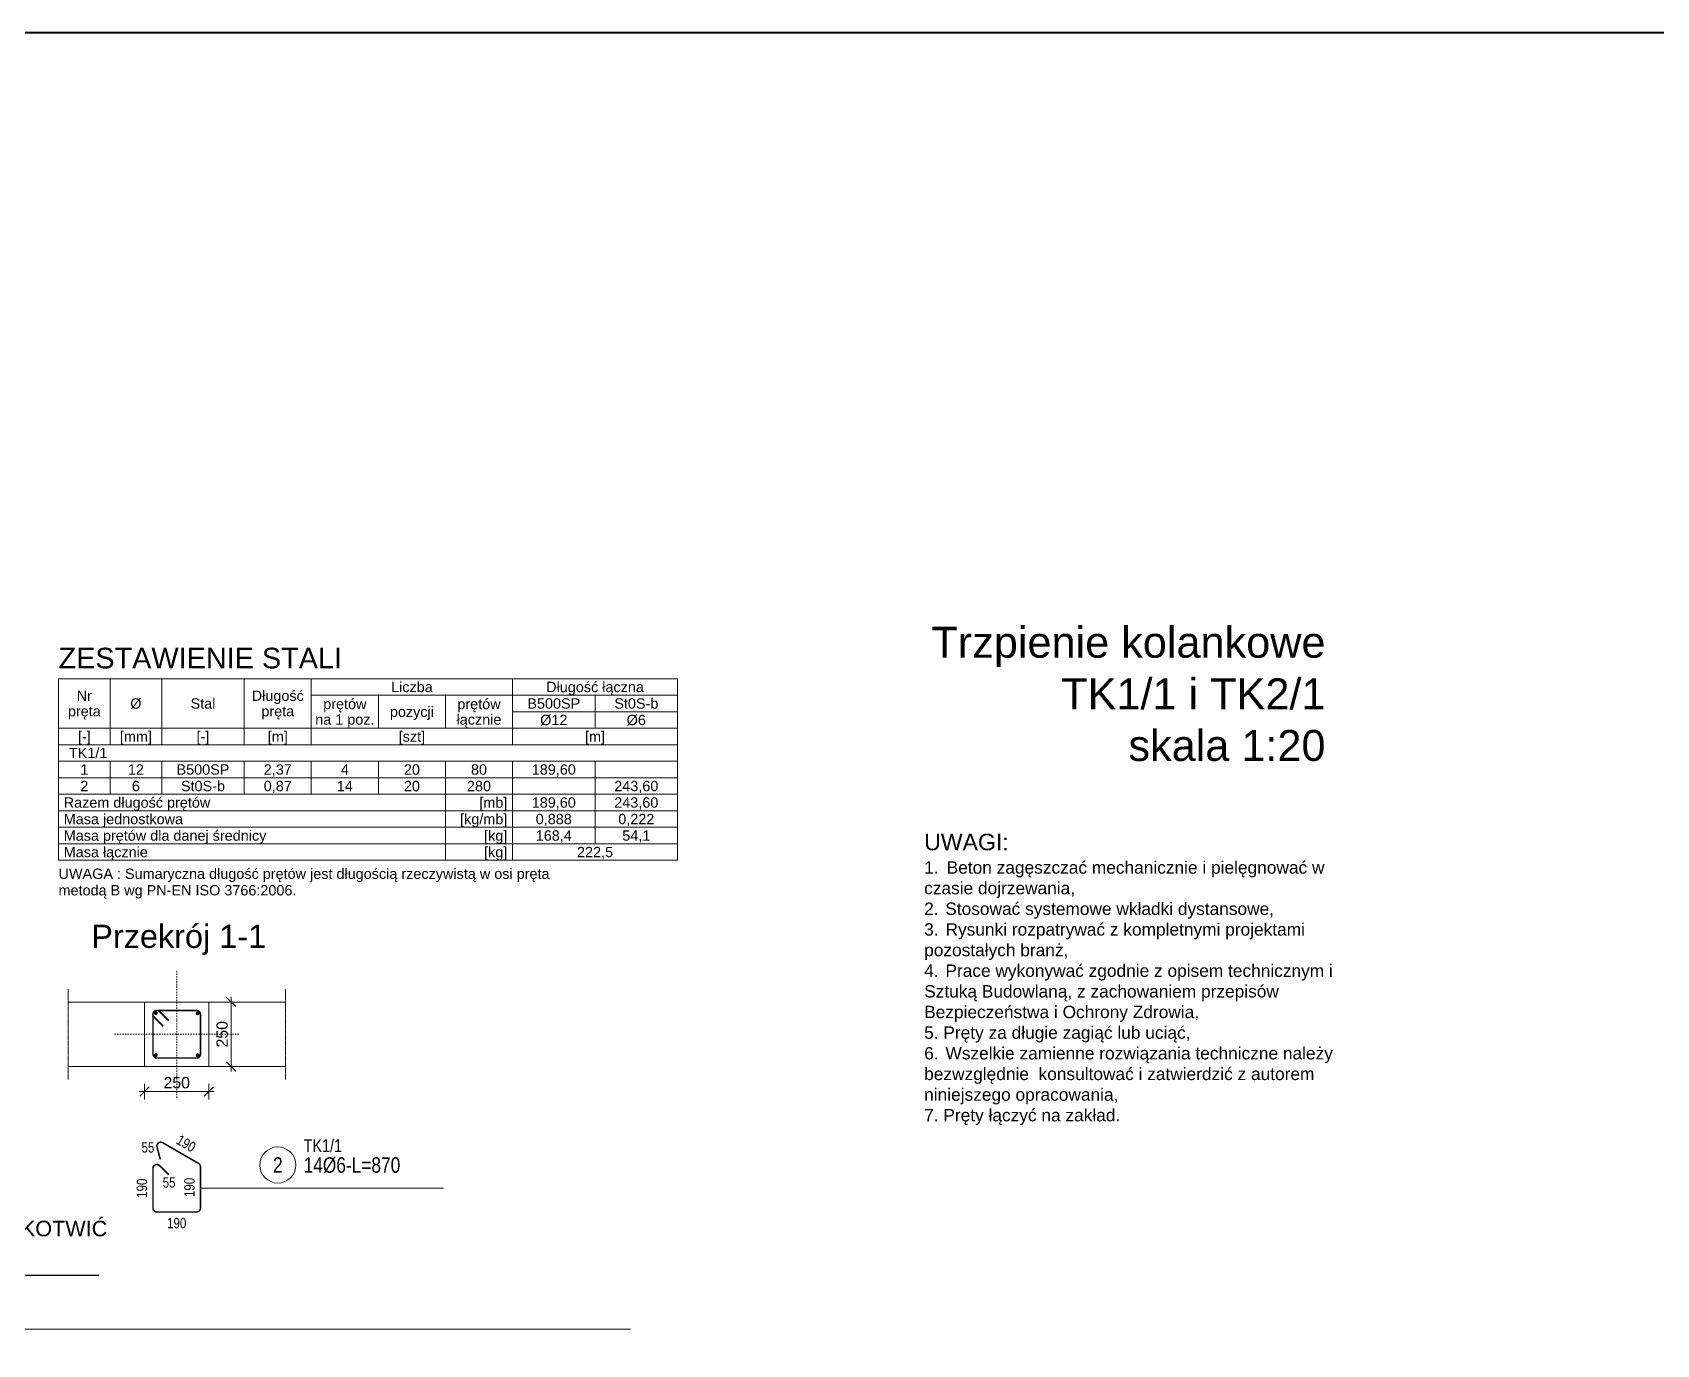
# Model space of a CAD drawing. Header units: millimetres. Extents: x 647 to 146539, y -131215 to 59.
# Drawn here: x 95392 to 101689, y -38258 to -33172 of the extents above; entities that cross this region are included whole.
import ezdxf
from ezdxf import colors
from ezdxf.entities.mleader import LeaderData, LeaderLine
from ezdxf.enums import TextEntityAlignment as Align
from ezdxf.math import Vec2, Vec3

# ---------------------------------------------------------------- set-up
doc = ezdxf.new("R2010")
doc.units = ezdxf.units.MM
for name, pattern in [('DASHDOT', [1, 0.5, -0.25, 0, -0.25]), ('DASHED', [0.75, 0.5, -0.25]), ('KRESKI_I_KROPKI', [33.513888, 17.638888, -8.819444, 0, -7.055556])]:
    doc.linetypes.add(name, pattern=pattern)
doc.layers.get('Defpoints').update_dxf_attribs({"color": 2, "lineweight": 50})
for name, color, linetype, lineweight in [('e-cad_cienkie', 4, 'Continuous', 9), ('e-cad_opisy', 2, 'Continuous', 18), ('e-cad_prety_przekroj', 4, 'Continuous', 9), ('e-cad_strzemiona', 6, 'Continuous', 25), ('G-Bloki', 221, 'Continuous', 5), ('G-Elementy konstrukcyjne', 1, 'Continuous', 40), ('G-Kreskowanie', 9, 'Continuous', 5), ('G-Obrys', 3, 'Continuous', 20), ('G-Opisy', 2, 'Continuous', 18), ('G-Osie', 6, 'DASHDOT', 9), ('G-Przerywana', 8, 'DASHED', 15), ('G-Wymiary', 4, 'Continuous', 9)]:
    doc.layers.add(name, color=color, linetype=linetype, lineweight=lineweight)
doc.layers.add('e-cad_rzutnie', color=61, linetype='Continuous', lineweight=5, plot=False)
doc.styles.add('1do50-GG', font='arial.ttf', dxfattribs={"height": 125})
doc.styles.add('Arial-GG', font='arial.ttf')
doc.styles.add('e-cad_1', font='arial.ttf')
doc.dimstyles.new('S-1 do 10-GG', dxfattribs={"dimscale": 10, "dimtxt": 2.2, "dimasz": 2, "dimexe": 1, "dimexo": 2, "dimgap": 0.6, "dimtad": 1, "dimdec": 0, "dimrnd": 1, "dimtxsty": 'Arial-GG', "dimcen": 0, "dimclrd": 256, "dimclre": 256, "dimclrt": 7, "dimadec": 0, "dimazin": 0, "dimtfac": 1, "dimtdec": 0, "dimtix": 1, "dimtmove": 0, "dimatfit": 2, "dimfxl": 1, "dimlwd": 5, "dimlwe": 5, "dimarcsym": 0})
doc.dimstyles.new('W-1 do 20-GG', dxfattribs={"dimscale": 20, "dimtxt": 2.2, "dimasz": 1.8, "dimexe": 1.5, "dimexo": 0, "dimgap": 0.6, "dimtad": 1, "dimdec": 0, "dimrnd": 5, "dimtxsty": 'Arial-GG', "dimblk": 'OBLIQUE', "dimcen": 0, "dimdle": 1, "dimclrd": 4, "dimclre": 4, "dimclrt": 7, "dimadec": 0, "dimazin": 0, "dimtfac": 1, "dimtdec": 0, "dimtix": 1, "dimtmove": 0, "dimatfit": 2, "dimfxl": 1.5, "dimfxlon": 1, "dimlwd": 5, "dimlwe": 5, "dimarcsym": 0})

# ---------------------------------------------------------------- blocks, each defined once
blk = doc.blocks.new('e-cad_ZelbetOpis_7')
blk.add_circle((5, 4.5), 3.5)
at = {"layer": 'e-cad_opisy', "style": 'e-cad_1', "width": 0.8}
blk.add_attdef('NR', text='', height=3, dxfattribs=at).set_placement((5, 3), align=Align.CENTER)
for tag, p in [('OPIS_1', (10, 3)), ('UWAGI', (10, -6))]:
    blk.add_attdef(tag, p, '', height=3, dxfattribs=at)
at = {"layer": 'e-cad_opisy', "style": 'e-cad_1', "width": 0.8, "flags": 1}
for tag, p in [('SREDNICA', (0, -15)), ('DLUGOSC', (0, -20)), ('SZT', (0, -25)), ('GATUNEK_STALI', (0, -30)), ('KLASA_STALI', (0, -35)), ('OPIS_2', (0, -40)), ('KOD', (0, -50)), ('HAK_1', (0, -55)), ('HAK_2', (0, -60)), ('A', (0, -65)), ('B', (0, -70)), ('C', (0, -75)), ('D', (0, -80)), ('E', (0, -85)), ('F', (0, -90)), ('R', (0, -95)), ('HAK_1_DLUGOSC', (0, -100)), ('HAK_2_DLUGOSC', (0, -105)), ('KIERUNEK', (0, -110))]:
    blk.add_attdef(tag, p, '', height=3, dxfattribs=at)
at = {"layer": 'e-cad_rzutnie', "style": 'e-cad_1', "width": 0.8}
blk.add_attdef('POZYCJA', (10, 7), '', height=2.5, dxfattribs=at)
blk = doc.blocks.new('_Oblique')
at = {"color": 0, "linetype": 'ByBlock', "lineweight": -2}
blk.add_line((-0.5, -0.5), (0.5, 0.5), dxfattribs=at)
blk = doc.blocks.new('*D817')
at = {"layer": 'Defpoints', "color": 0, "transparency": 16777216}
for p in [(96076.5, -36930.3), (96162.1, -36930.3), (96076.5, -37180.3)]:
    blk.add_point(p, dxfattribs=at)
at = {"layer": 'G-Wymiary', "color": 4, "lineweight": 5, "transparency": 16777216}
for p, q in [((96132.1, -36930.3), (96192.1, -36930.3)), ((96162.1, -37200.3), (96162.1, -36910.3)), ((96132.1, -37180.3), (96192.1, -37180.3))]:
    blk.add_line(p, q, dxfattribs=at)
at = {"layer": 'G-Wymiary', "color": 4, "lineweight": 5, "transparency": 16777216, "xscale": 36, "yscale": 36, "zscale": 36}
for p, rotation in [((96162.1, -36930.3), 90), ((96162.1, -37180.3), 270)]:
    blk.add_blockref('_Oblique', p, dxfattribs=dict(at, rotation=rotation))
at = {"layer": 'G-Wymiary', "color": 7, "transparency": 16777216, "insert": (96127.6, -37055.3), "char_height": 44, "attachment_point": 5, "rotation": 90, "style": 'Arial-GG'}
blk.add_mtext('250', dxfattribs=at)
blk = doc.blocks.new('*D818')
at = {"layer": 'Defpoints', "color": 0, "transparency": 16777216}
for p in [(95826.5, -36930.3), (96076.5, -36930.3), (96076.5, -37277.7)]:
    blk.add_point(p, dxfattribs=at)
at = {"layer": 'G-Wymiary', "color": 4, "lineweight": 5, "transparency": 16777216}
for p, q in [((95826.5, -37247.7), (95826.5, -37307.7)), ((96076.5, -37247.7), (96076.5, -37307.7)), ((95806.5, -37277.7), (96096.5, -37277.7))]:
    blk.add_line(p, q, dxfattribs=at)
at = {"layer": 'G-Wymiary', "color": 4, "lineweight": 5, "transparency": 16777216, "xscale": 36, "yscale": 36, "zscale": 36, "rotation": 180}
blk.add_blockref('_Oblique', (95826.5, -37277.7), dxfattribs=at)
at = {"layer": 'G-Wymiary', "color": 4, "lineweight": 5, "transparency": 16777216, "xscale": 36, "yscale": 36, "zscale": 36}
blk.add_blockref('_Oblique', (96076.5, -37277.7), dxfattribs=at)
at = {"layer": 'G-Wymiary', "color": 7, "transparency": 16777216, "insert": (95951.5, -37243.2), "char_height": 44, "attachment_point": 5, "style": 'Arial-GG'}
blk.add_mtext('250', dxfattribs=at)
blk = doc.blocks.new('*D819')
at = {"layer": 'Defpoints', "color": 0, "transparency": 16777216}
for p in [(96076.5, -36930.3), (96162.1, -36930.3), (96076.5, -37180.3)]:
    blk.add_point(p, dxfattribs=at)
at = {"layer": 'G-Wymiary', "color": 4, "lineweight": 5, "transparency": 16777216}
for p, q in [((96132.1, -36930.3), (96192.1, -36930.3)), ((96162.1, -37200.3), (96162.1, -36910.3)), ((96132.1, -37180.3), (96192.1, -37180.3))]:
    blk.add_line(p, q, dxfattribs=at)
at = {"layer": 'G-Wymiary', "color": 4, "lineweight": 5, "transparency": 16777216, "xscale": 36, "yscale": 36, "zscale": 36}
for p, rotation in [((96162.1, -36930.3), 90), ((96162.1, -37180.3), 270)]:
    blk.add_blockref('_Oblique', p, dxfattribs=dict(at, rotation=rotation))
at = {"layer": 'G-Wymiary', "color": 7, "transparency": 16777216, "insert": (96127.6, -37055.3), "char_height": 44, "attachment_point": 5, "rotation": 90, "style": 'Arial-GG'}
blk.add_mtext('250', dxfattribs=at)
blk = doc.blocks.new('*D820')
at = {"layer": 'Defpoints', "color": 0, "transparency": 16777216}
for p in [(95826.5, -36930.3), (96076.5, -36930.3), (96076.5, -37277.7)]:
    blk.add_point(p, dxfattribs=at)
at = {"layer": 'G-Wymiary', "color": 4, "lineweight": 5, "transparency": 16777216}
for p, q in [((95826.5, -37247.7), (95826.5, -37307.7)), ((96076.5, -37247.7), (96076.5, -37307.7)), ((95806.5, -37277.7), (96096.5, -37277.7))]:
    blk.add_line(p, q, dxfattribs=at)
at = {"layer": 'G-Wymiary', "color": 4, "lineweight": 5, "transparency": 16777216, "xscale": 36, "yscale": 36, "zscale": 36, "rotation": 180}
blk.add_blockref('_Oblique', (95826.5, -37277.7), dxfattribs=at)
at = {"layer": 'G-Wymiary', "color": 4, "lineweight": 5, "transparency": 16777216, "xscale": 36, "yscale": 36, "zscale": 36}
blk.add_blockref('_Oblique', (96076.5, -37277.7), dxfattribs=at)
at = {"layer": 'G-Wymiary', "color": 7, "transparency": 16777216, "insert": (95951.5, -37243.2), "char_height": 44, "attachment_point": 5, "style": 'Arial-GG'}
blk.add_mtext('250', dxfattribs=at)
blk = doc.blocks.new('*D652')
at = {"layer": 'Defpoints', "color": 0, "ltscale": 2, "transparency": 16777216}
for p in [(-10, 167.36), (566.23, 0), (566.23, -52)]:
    blk.add_point(p, dxfattribs=at)
at = {"layer": 'Defpoints', "color": 7, "ltscale": 2, "transparency": 16777216, "insert": (158.4, -26.15), "char_height": 33, "attachment_point": 5, "style": 'Arial-GG'}
blk.add_mtext('297 x 576', dxfattribs=at)
blk = doc.blocks.new('*U651')
at = {"layer": 'Defpoints', "ltscale": 2}
dim = blk.add_linear_dim(base=(566.23, -52), p1=(-10, 167.36), p2=(566.23, 0), dimstyle='S-1 do 10-GG', override={"dimscale": 15, "dimpost": '297 x <>', "dimse1": 1, "dimse2": 1, "dimsd1": 1, "dimsd2": 1}, dxfattribs=at)
dim.commit()
dim.dimension.update_dxf_attribs({"geometry": '*D652', "text_midpoint": (158.4, -52), "dimtype": 128})

msp = doc.modelspace()

# ---------------------------------------------------------------- hatches: boundary and pattern name
at = {"layer": 'G-Kreskowanie', "ltscale": 0.8}
h = msp.add_hatch(color=256, dxfattribs=at)
edge = h.paths.add_edge_path()
edge.add_arc((95870.31, -36974.12), 6, 0, 360)
h = msp.add_hatch(color=256, dxfattribs=at)
edge = h.paths.add_edge_path()
edge.add_arc((96032.71, -36974.12), 6, 0, 360)
h = msp.add_hatch(color=256, dxfattribs=at)
edge = h.paths.add_edge_path()
edge.add_arc((95870.31, -37136.52), 6, 0, 360)
h = msp.add_hatch(color=256, dxfattribs=at)
edge = h.paths.add_edge_path()
edge.add_arc((96032.71, -37136.52), 6, 0, 360)

# ---------------------------------------------------------------- linework, layer by layer
at = {"layer": 'e-cad_cienkie', "ltscale": 0.8}
for points in [[(95493.33, -35869), (95693.33, -35869), (95693.33, -35677), (95493.33, -35677)], [(95693.33, -35869), (95893.33, -35869), (95893.33, -35677), (95693.33, -35677)], [(95893.33, -35869), (96213.33, -35869), (96213.33, -35677), (95893.33, -35677)], [(96213.33, -35869), (96473.33, -35869), (96473.33, -35677), (96213.33, -35677)], [(96473.33, -35741), (97253.33, -35741), (97253.33, -35677), (96473.33, -35677)], [(97253.33, -35741), (97893.33, -35741), (97893.33, -35677), (97253.33, -35677)], [(96473.33, -35869), (96733.33, -35869), (96733.33, -35741), (96473.33, -35741)], [(96733.33, -35869), (96993.33, -35869), (96993.33, -35741), (96733.33, -35741)], [(96993.33, -35869), (97253.33, -35869), (97253.33, -35741), (96993.33, -35741)], [(97253.33, -35805), (97573.33, -35805), (97573.33, -35741), (97253.33, -35741)], [(97573.33, -35805), (97893.33, -35805), (97893.33, -35741), (97573.33, -35741)], [(97253.33, -35869), (97573.33, -35869), (97573.33, -35805), (97253.33, -35805)], [(97573.33, -35869), (97893.33, -35869), (97893.33, -35805), (97573.33, -35805)], [(95493.33, -35933), (95693.33, -35933), (95693.33, -35869), (95493.33, -35869)], [(95693.33, -35933), (95893.33, -35933), (95893.33, -35869), (95693.33, -35869)], [(95893.33, -35933), (96213.33, -35933), (96213.33, -35869), (95893.33, -35869)], [(96213.33, -35933), (96473.33, -35933), (96473.33, -35869), (96213.33, -35869)], [(96473.33, -35933), (97253.33, -35933), (97253.33, -35869), (96473.33, -35869)], [(97253.33, -35933), (97893.33, -35933), (97893.33, -35869), (97253.33, -35869)], [(95493.33, -35997), (97893.33, -35997), (97893.33, -35933), (95493.33, -35933)], [(95493.33, -36061), (95693.33, -36061), (95693.33, -35997), (95493.33, -35997)], [(95693.33, -36061), (95893.33, -36061), (95893.33, -35997), (95693.33, -35997)], [(95893.33, -36061), (96213.33, -36061), (96213.33, -35997), (95893.33, -35997)], [(96213.33, -36061), (96473.33, -36061), (96473.33, -35997), (96213.33, -35997)], [(96473.33, -36061), (96733.33, -36061), (96733.33, -35997), (96473.33, -35997)], [(96733.33, -36061), (96993.33, -36061), (96993.33, -35997), (96733.33, -35997)], [(96993.33, -36061), (97253.33, -36061), (97253.33, -35997), (96993.33, -35997)], [(97253.33, -36061), (97573.33, -36061), (97573.33, -35997), (97253.33, -35997)], [(97573.33, -36061), (97893.33, -36061), (97893.33, -35997), (97573.33, -35997)], [(95493.33, -36125), (95693.33, -36125), (95693.33, -36061), (95493.33, -36061)], [(95693.33, -36125), (95893.33, -36125), (95893.33, -36061), (95693.33, -36061)], [(95893.33, -36125), (96213.33, -36125), (96213.33, -36061), (95893.33, -36061)], [(96213.33, -36125), (96473.33, -36125), (96473.33, -36061), (96213.33, -36061)], [(96473.33, -36125), (96733.33, -36125), (96733.33, -36061), (96473.33, -36061)], [(96733.33, -36125), (96993.33, -36125), (96993.33, -36061), (96733.33, -36061)], [(96993.33, -36125), (97253.33, -36125), (97253.33, -36061), (96993.33, -36061)], [(97253.33, -36125), (97573.33, -36125), (97573.33, -36061), (97253.33, -36061)], [(97573.33, -36125), (97893.33, -36125), (97893.33, -36061), (97573.33, -36061)], [(95493.33, -36189), (96993.33, -36189), (96993.33, -36125), (95493.33, -36125)], [(96993.33, -36189), (97253.33, -36189), (97253.33, -36125), (96993.33, -36125)], [(97253.33, -36189), (97573.33, -36189), (97573.33, -36125), (97253.33, -36125)], [(97573.33, -36189), (97893.33, -36189), (97893.33, -36125), (97573.33, -36125)], [(95493.33, -36253), (96993.33, -36253), (96993.33, -36189), (95493.33, -36189)], [(96993.33, -36253), (97253.33, -36253), (97253.33, -36189), (96993.33, -36189)], [(97253.33, -36253), (97573.33, -36253), (97573.33, -36189), (97253.33, -36189)], [(97573.33, -36253), (97893.33, -36253), (97893.33, -36189), (97573.33, -36189)], [(95493.33, -36317), (96993.33, -36317), (96993.33, -36253), (95493.33, -36253)], [(96993.33, -36317), (97253.33, -36317), (97253.33, -36253), (96993.33, -36253)], [(97253.33, -36317), (97573.33, -36317), (97573.33, -36253), (97253.33, -36253)], [(97573.33, -36317), (97893.33, -36317), (97893.33, -36253), (97573.33, -36253)], [(95493.33, -36381), (96993.33, -36381), (96993.33, -36317), (95493.33, -36317)], [(96993.33, -36381), (97253.33, -36381), (97253.33, -36317), (96993.33, -36317)], [(97253.33, -36381), (97893.33, -36381), (97893.33, -36317), (97253.33, -36317)]]:
    msp.add_lwpolyline(points, close=True, dxfattribs=at)
msp.add_lwpolyline([(96043.51, -37652.15), (96985.91, -37652.15)], dxfattribs=at)
at = {"layer": 'e-cad_prety_przekroj', "ltscale": 0.8}
for centre in [(95870.31, -36974.12), (96032.71, -36974.12), (95870.31, -37136.52), (96032.71, -37136.52)]:
    msp.add_circle(centre, 6, dxfattribs=at)
at = {"layer": 'e-cad_strzemiona', "ltscale": 0.8}
for points in [[(95920.47, -37003.07, 6, 6, 0), (95885.12, -36967.71, 6, 6, 0.6681786), (95859.51, -36978.32, 6, 6, 0), (95859.51, -37132.32, 6, 6, 0.4142136), (95874.51, -37147.32, 6, 6, 0), (96028.51, -37147.32, 6, 6, 0.4142136), (96043.51, -37132.32, 6, 6, 0), (96043.51, -36978.32, 6, 6, 0.4142136), (96028.51, -36963.32, 6, 6, 0), (95874.51, -36963.32, 6, 6, 0.6681786), (95863.9, -36988.93, 6, 6, 0), (95899.26, -37024.28, 0, 0, 0)], [(95920.47, -37599.9, 6, 6, 0), (95885.12, -37564.54, 6, 6, 0.6681786), (95859.51, -37575.15, 6, 6, 0), (95859.51, -37729.15, 6, 6, 0.4142136), (95874.51, -37744.15, 6, 6, 0), (96028.51, -37744.15, 6, 6, 0.4142136), (96043.51, -37729.15, 6, 6, 0), (96043.51, -37568.81, 6, 6, 0.2679492), (96036.01, -37555.82, 6, 6, 0), (95897.15, -37475.65, 6, 6, 0.6681786), (95875.16, -37492.52, 6, 6, 0), (95888.1, -37540.82, 0, 0, 0)]]:
    msp.add_lwpolyline(points, format="xyseb", dxfattribs=at)
at = {"layer": 'G-Elementy konstrukcyjne', "ltscale": 200}
msp.add_line((79582.65, -33171.92), (103895.11, -33171.92), dxfattribs=at)
at = {"layer": 'G-Obrys'}
for p, q in [((95826.51, -36930.32), (95530.42, -36930.32)), ((96076.51, -36930.32), (95826.51, -36930.32)), ((95826.51, -37180.32), (95826.51, -36930.32)), ((96076.51, -36930.32), (95826.51, -36930.32)), ((95826.51, -37180.32), (95826.51, -36930.32)), ((96076.51, -36930.32), (96076.51, -37180.32)), ((96076.51, -36930.32), (96076.51, -37180.32)), ((96076.51, -36930.32), (96372.6, -36930.32)), ((95826.51, -37180.32), (95530.42, -37180.32)), ((96076.51, -37180.32), (95826.51, -37180.32)), ((96076.51, -37180.32), (95826.51, -37180.32)), ((96076.51, -37180.32), (96372.6, -37180.32))]:
    msp.add_line(p, q, dxfattribs=at)
at = {"layer": 'G-Osie', "linetype": 'KRESKI_I_KROPKI', "ltscale": 0.3}
for p, q in [((95951.51, -36809.51), (95951.51, -37301.13)), ((95951.51, -36809.51), (95951.51, -37301.13)), ((96192.96, -37055.32), (95710.06, -37055.32)), ((96192.96, -37055.32), (95710.06, -37055.32))]:
    msp.add_line(p, q, dxfattribs=at)
at = {"layer": 'G-Przerywana'}
for p, q in [((95530.42, -36880.32), (95530.42, -37230.32)), ((96372.6, -36880.32), (96372.6, -37230.32))]:
    msp.add_line(p, q, dxfattribs=at)
at = {"layer": 'G-Przerywana', "ltscale": 3}
msp.add_line((92866.82, -38198.75), (97711.07, -38198.75), dxfattribs=at)

# ---------------------------------------------------------------- block references
at = {"layer": 'G-Bloki', "ltscale": 0.8, "xscale": 20, "yscale": 20, "zscale": 20}
msp.add_blockref('*U651', (87691.4, -32738.15), dxfattribs=at)
msp.add_blockref('e-cad_ZelbetOpis_7', (96243.51, -37652.15), dxfattribs=at).add_auto_attribs({'OPIS_1': '14%%c6-L=870', 'NR': '2', 'POZYCJA': 'TK1/1'})

# ---------------------------------------------------------------- texts
at = {"layer": 'e-cad_opisy', "ltscale": 0.8, "style": 'e-cad_1'}
for s, height, p in [('ZESTAWIENIE STALI', 80, (95493.33, -35637)), ('TK1/1', 40, (95533.33, -35985)), ('Razem długość prętów', 40, (95513.33, -36177)), ('Masa jednostkowa', 40, (95513.33, -36241)), ('Masa prętów dla danej średnicy', 40, (95513.33, -36305)), ('Masa łącznie', 40, (95513.33, -36369)), ('UWAGA : Sumaryczna długość prętów jest długością rzeczywistą w osi pręta', 40, (95493.33, -36453)), ('metodą B wg PN-EN ISO 3766:2006.', 40, (95493.33, -36517))]:
    msp.add_text(s, height=height, dxfattribs=at).set_placement(p)
for s, p in [('Liczba', (96863.33, -35729)), ('Długość łączna', (97573.33, -35729)), ('Nr', (95593.33, -35763)), ('%%c', (95793.33, -35793)), ('Stal', (96053.33, -35793)), ('Długość', (96343.33, -35763)), ('prętów', (96603.33, -35795)), ('prętów', (97123.33, -35795)), ('B500SP', (97413.33, -35793)), ('St0S-b', (97733.33, -35793)), ('pręta', (95593.33, -35823)), ('pręta', (96343.33, -35823)), ('na 1 poz.', (96603.33, -35855)), ('pozycji', (96863.33, -35825)), ('łącznie', (97123.33, -35855)), ('%%c12', (97413.33, -35857)), ('%%c6', (97733.33, -35857)), ('[-]', (95593.33, -35921)), ('[mm]', (95793.33, -35921)), ('[-]', (96053.33, -35921)), ('[m]', (96343.33, -35921)), ('[szt]', (96863.33, -35921)), ('[m]', (97573.33, -35921)), ('1', (95593.33, -36049)), ('12', (95793.33, -36049)), ('B500SP', (96053.33, -36049)), ('2,37', (96343.33, -36049)), ('4', (96603.33, -36049)), ('20', (96863.33, -36049)), ('80', (97123.33, -36049)), ('189,60', (97413.33, -36049)), ('2', (95593.33, -36113)), ('6', (95793.33, -36113)), ('St0S-b', (96053.33, -36113)), ('0,87', (96343.33, -36113)), ('14', (96603.33, -36113)), ('20', (96863.33, -36113)), ('280', (97123.33, -36113)), ('243,60', (97733.33, -36113)), ('189,60', (97413.33, -36177)), ('243,60', (97733.33, -36177)), ('0,888', (97413.33, -36241)), ('0,222', (97733.33, -36241)), ('168,4', (97413.33, -36305)), ('54,1', (97733.33, -36305)), ('222,5', (97573.33, -36369))]:
    msp.add_text(s, height=40, dxfattribs=at).set_placement(p, align=Align.CENTER)
for s, p in [('[mb]', (97233.33, -36177)), ('[kg/mb]', (97233.33, -36241)), ('[kg]', (97233.33, -36305)), ('[kg]', (97233.33, -36369))]:
    msp.add_text(s, height=40, dxfattribs=at).set_placement(p, align=Align.RIGHT)
at = {"layer": 'e-cad_opisy', "ltscale": 0.8, "style": 'e-cad_1', "width": 0.8}
for s, rotation, p in [('190', 329.999964, (95988.08, -37478.5)), ('55', 359.99993, (95839.98, -37493.9)), ('190', 90.000074, (95816.51, -37652.15)), ('55', 359.99993, (95921.99, -37629.6)), ('190', 90.000071, (96000.51, -37648.98)), ('190', 359.999926, (95951.51, -37787.15))]:
    msp.add_text(s, height=40, rotation=rotation, dxfattribs=at).set_placement(p, align=Align.MIDDLE_CENTER)
at = {"layer": 'G-Elementy konstrukcyjne', "insert": (100405.28, -35475.65), "char_height": 120, "width": 2416.5003, "attachment_point": 3, "style": 'Arial-GG'}
msp.add_mtext('{\\C2;Trzpienie kolankowe \\PTK1/1 i TK2/1\\Pskala 1:20}', dxfattribs=at)
at = {"layer": 'G-Opisy', "attachment_point": 1}
for s, insert, char_height, width, style in [('{\\H0.8x;UWAGI:\\P\\H0.75x;1.\\W1.684; \\W1;Beton zagęszczać mechanicznie i pielęgnować w czasie dojrzewania,\\P2.\\W1.398; \\W1;Stosować systemowe wkładki dystansowe,\\P3.\\W1.443; \\W1;Rysunki rozpatrywać z kompletnymi projektami pozostałych branż,\\P4.\\W1.428; \\W1;Prace wykonywać zgodnie z opisem technicznym i Sztuką Budowlaną, z zachowaniem przepisów Bezpieczeństwa i Ochrony Zdrowia,\\P5. Pręty za długie zagiąć lub uciąć,\\P6.\\W1.438; \\W1;Wszelkie zamienne rozwiązania techniczne należy bezwzględnie  konsultować i zatwierdzić z autorem niniejszego opracowania,\\P7. Pręty łączyć na zakład.}', (98849.3, -36278.08), 80, 1612.9179, '1do50-GG'), ('{\\C2;Przekrój 1-1}', (95620.37, -36630.57), 90, 872.9122, 'Arial-GG'), ('{\\C2;Przekrój 1-1}', (95620.37, -36630.57), 90, 872.9122, 'Arial-GG')]:
    msp.add_mtext(s, dxfattribs=dict(at, insert=insert, char_height=char_height, width=width, style=style))

# ---------------------------------------------------------------- dimensions: what is measured, and where the dimension line sits
at = {"layer": 'G-Wymiary'}
for base, p1, angle, picture, middle in [((96076.51, -37277.7), (95826.51, -36930.32), 180, '*D818', (95951.51, -37243.23)), ((96076.51, -37277.7), (95826.51, -36930.32), 180, '*D820', (95951.51, -37243.23)), ((96162.09, -36930.32), (96076.51, -37180.32), 90, '*D817', (96127.63, -37055.32)), ((96162.09, -36930.32), (96076.51, -37180.32), 90, '*D819', (96127.63, -37055.32))]:
    dim = msp.add_linear_dim(base=base, p1=p1, p2=(96076.51, -36930.32), angle=angle, dimstyle='W-1 do 20-GG', dxfattribs=at)
    dim.commit()
    dim.dimension.update_dxf_attribs({"geometry": picture, "text_midpoint": middle})

# ---------------------------------------------------------------- leaders
at = {"layer": 'G-Opisy'}
ml = msp.add_multileader_mtext('Standard', dxfattribs=at)
ml.set_content('\\pxsm1;UWAGA PRĘTY ZAKOTWIĆ\\PW WIEŃCU', color=2, style='Arial-GG')
ml.set_leader_properties(color=4)
ml.build(insert=Vec2(0, 0))
ml.multileader.update_dxf_attribs({"text_left_attachment_type": 5, "text_right_attachment_type": 5, "dogleg_length": 10, "arrow_head_size": 60})
ctx = ml.context
ctx.base_point, ctx.char_height, ctx.arrow_head_size, ctx.landing_gap_size, ctx.plane_origin = Vec3(94587.51, -37988.75, 0), 60, 60, 10, Vec3(99888.69, -42720.03, 0)
ctx.left_attachment, ctx.right_attachment = 5, 5
notes = []
notes.append((ctx, [(0, (1, 1, 0), (94577.51, -37988.75, 0), (1, 0), 10, [(0, [(94369.62, -37388.98, 0)], 0, [])])]))
ctx.mtext.insert, ctx.mtext.defined_height, ctx.mtext.line_spacing_style, ctx.mtext.flow_direction = Vec3(94597.51, -37778.47, 0), 120, 2, 5
for ctx, leaders in notes:
    for number, flags, end, landing, length, lines in leaders:
        leader = LeaderData()
        leader.index, (leader.has_last_leader_line, leader.has_dogleg_vector, leader.attachment_direction) = number, flags
        leader.last_leader_point, leader.dogleg_vector, leader.dogleg_length = Vec3(end), Vec3(landing), length
        for number, points, colour, breaks in lines:
            line = LeaderLine()
            line.index, line.vertices, line.color, line.breaks = number, Vec3.list(points), colors.encode_raw_color(colour), breaks
            leader.lines.append(line)
        ctx.leaders.append(leader)

doc.saveas('drawing.dxf')
